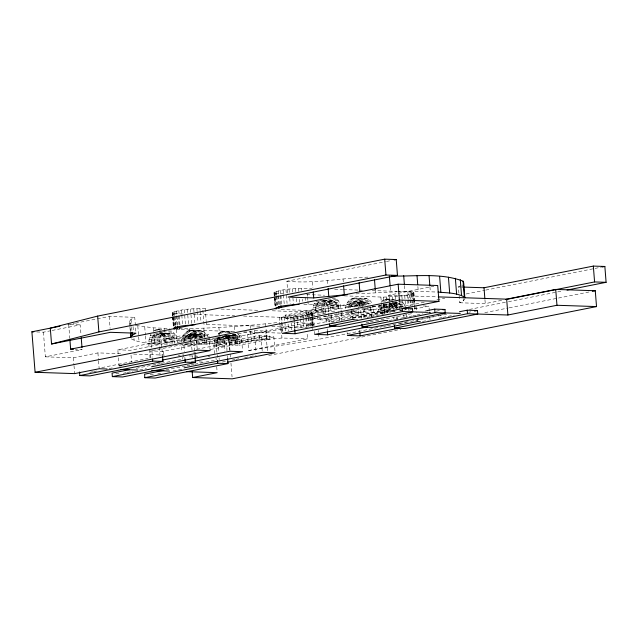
<?xml version="1.0" encoding="UTF-8"?>
<svg xmlns="http://www.w3.org/2000/svg" width="638" height="638" viewBox="0 0 638 638"><rect width="100%" height="100%" fill="white"/><g stroke="black" fill="none" stroke-linecap="round" stroke-linejoin="round"><path stroke-width="0.48" stroke-dasharray="3.19 2.39" d="M294.692 318.992L285.385 318.681L285.106 315.156L312.939 309.637L313.505 305.45L314.989 301.726M318.506 301.87L315.818 306.615L315.706 312.668L325.946 313.003C322.15 300.171 339.607 295.721 338.595 310.698M323.474 300.41L326.273 300.506L324.383 303.84L323.179 309.98L295.346 315.499L285.106 315.156M317.612 316.233L317.891 319.758L328.131 320.101L358.452 314.087L358.277 309.526M389.403 305.993L388.199 312.134L360.366 317.652L350.126 317.317L377.959 311.791L379.163 305.658L389.403 305.993L391.293 302.667M381.915 306.081L402.339 306.655C400.927 302.683 395.265 301.567 392.904 305.299L382.664 304.956L380.838 308.768L380.487 313.33L384.212 313.457M149.994 358.054C150.018 350.19 146.772 341.338 151.047 333.993M164.205 333.235L166.327 338.714L194.159 333.195L204.399 333.53L204.678 337.055L174.357 343.069C175.386 337.973 170.067 330.285 164.787 334.623L154.548 334.288C150.903 337.55 151.023 342.941 151.645 347.391M159.556 332.725L162.355 332.821C159.356 336.545 158.687 341.561 159.277 346.179M161.885 347.726C161.262 343.284 161.135 337.885 164.787 334.623M181.423 342.207C181.742 337.598 183.967 332.398 188.617 330.763C195.061 330.604 204.846 328.602 207.876 336.29L194.119 335.803C190.06 331.274 184.015 336.641 183.967 341.489M195.013 356.634L194.207 341.824M214.496 353.635L213.866 343.986L215.181 337.901M224.743 335.516C228.133 337.199 229.305 341.362 229.138 344.887L239.378 345.23C240.765 339.512 233.739 331.68 228.93 337.677L218.69 337.342C214.24 343.084 217.422 350.916 217.287 357.376M227.375 334.974C223.675 339.488 223.794 345.692 224.52 351.155M226.984 350.86L226.713 342.901L228.93 337.677M345.613 308.593C345.748 296.63 361.419 293.974 362.878 306.91M360.127 306.551C358.747 299.31 348.858 300.825 348.332 307.691L352.981 307.843M361.602 303.122L371.842 303.465C368.62 294.756 356.889 298.704 356.259 306.87L346.019 306.527M358.572 308.034C359.05 302.978 366.053 299.262 369.139 304.422L358.899 304.087M392.904 305.299L391.078 309.111L380.838 308.768M201.807 330.931C196.935 330.165 193.338 334.838 192.237 339.081L181.997 338.738M194.119 335.803L194.917 336.8L205.157 337.143C202.724 332.581 196.209 334.424 195.013 338.953L184.773 338.619M129.865 326.249L129.474 321.297L131.029 319.367L134.746 317.317L135.91 332.175M460.668 285.688L458.435 286.917L459.687 302.763L463.395 300.713L464.95 298.791M172.483 315.666L172.244 312.692C183.01 308.242 195.619 308.768 207.214 308.617M274.18 295.498L273.949 292.523C285.672 287.826 299.318 288.472 311.878 288.543M243.572 316.065L279.197 317.253C290.13 316.871 302.061 317.429 312.189 313.106L308.314 312.014L271.541 310.754M400.329 296.088L409.532 294.652L413.887 292.938L410.019 291.845L397.984 291.399M414.429 299.868L415.131 308.784L413.95 309.605M381.053 302.324C383.183 299.31 387.617 297.906 390.775 300.203M231.913 331.888L221.131 331.84L217.135 334.639L218.994 334.703M153.335 331.234L156.111 329.686L162.235 329.575M67.676 324.702L74.431 323.362M75.396 323.171L109.17 316.472L134.746 317.317M287.826 293.113L286.893 281.222L385.48 261.676M386.461 261.476L390.36 260.703M36.701 331.951L43.416 332.175L51.168 330.644M52.133 330.452L80.221 324.878L80.994 334.743M43.416 332.175L45.362 356.833L82.158 349.536L75.444 349.313M45.362 356.833L73.394 357.759L97.925 352.894L121.722 353.683M389.188 302.173L388.646 295.242L433.864 286.271M118.142 353.803L117.831 349.839L196.041 334.328L197.294 350.174M281.055 317.469L351.107 303.576L363.907 303.999L293.855 317.891L281.055 317.469L282.307 333.315M166.327 338.714L176.566 339.057L204.399 333.53M169.963 333.698L159.723 333.363C163.113 335.038 164.285 339.201 164.118 342.726L194.438 336.712L204.678 337.055M285.385 318.681L315.706 312.668M210.093 350.597L208.841 334.751L130.631 350.262L117.831 349.839M325.946 313.003L295.625 319.016L295.346 315.499M152.299 350.525L228.556 335.405L229.728 350.262M314.111 325.476L313.569 318.545L383.621 304.653L396.421 305.076L396.732 309.039M267.37 350.756L265.815 331.034L254.299 330.651L217.494 337.949L218.579 351.761M204.423 339.974L209.073 340.134L236.913 334.615L237.192 338.132L206.864 344.145L196.624 343.81L196.448 340.756M324.128 316.456L327.852 316.576L355.693 311.057M196.624 343.81L226.953 337.797L237.192 338.132M317.891 319.758L348.212 313.744L358.452 314.087M150.887 357.846L150.345 350.916L163.145 351.339L306.288 323.011L292.515 322.549M313.569 318.545L326.369 318.968L396.421 305.076M424.23 302.284L317.804 323.394L247.416 334.687L248.661 350.533L319.056 339.241L382.513 326.656M436.918 299.772L444.734 298.217M466.211 293.959L484.76 290.282M485.741 290.091L594.114 268.598M595.087 268.399L600.948 267.242M229.233 335.389L231.347 340.867L259.18 335.349L269.419 335.692L269.699 339.209L239.378 345.23M101.753 367.616L148.064 358.436M331.25 315.427L331.768 321.999L389.659 310.523M196.544 349.281L261.07 336.481L273.869 336.904L275.034 351.769M352.894 318.274L388.893 311.137M231.347 340.867L241.587 341.21L269.419 335.692M89.798 372.361L92.693 371.787M93.658 371.595L96.553 371.021M109.098 368.533L112.958 367.767M354.545 319.853L359.369 318.896M367.089 317.365L369.984 316.791M370.949 316.6L386.389 313.537M399.898 310.858L402.793 310.283M403.758 310.092L406.653 309.518M229.138 344.887L259.459 338.874L269.699 339.209M210.317 349.512L273.869 336.904M408.503 310.204L413.368 309.239M414.341 309.047L428.935 306.152L429.318 311.105M136.189 368.309L156.454 364.298M157.419 364.107L160.313 363.532M161.278 363.341L181.543 359.322M366.204 322.7L369.099 322.126M370.064 321.935L412.523 313.513M425.06 311.025L426.989 310.642M123.278 373.246L126.172 372.672M127.137 372.48L132.927 371.332M139.682 369.992L146.429 368.652M388.989 320.547L399.603 318.442M400.568 318.25L403.463 317.676M404.428 317.485L408.288 316.719M409.253 316.528L412.148 315.954M413.113 315.762L416.008 315.188M416.973 314.997L422.763 313.848M428.545 312.7L430.475 312.317M436.264 311.169L441.089 310.22M191.408 361.674L194.231 361.116M248.661 350.533L307.532 338.858L307.069 332.916M459.687 302.763L485.255 303.616L502.824 300.131M383.494 326.465L386.421 325.882M387.402 325.683L403.017 322.589M403.998 322.397L408.878 321.424M415.713 320.069L418.64 319.494M419.621 319.295L439.143 315.427M440.124 315.228L443.051 314.654M469.409 309.422L507.489 301.87M508.462 301.678L562.166 291.024M165.808 369.968L186.073 365.949M187.038 365.757L189.933 365.183M190.898 364.992L193.792 364.418M194.757 364.226L215.014 360.207M399.683 323.586L446.959 314.207M157.714 373.94L160.609 373.366M173.153 370.877L182.803 368.963M422.468 321.432L428.257 320.284M438.864 318.187L441.759 317.612M442.724 317.421L454.304 315.124M468.778 312.253L470.708 311.87M222.343 362.033L226.211 361.26M232.025 360.111L234.928 359.537M235.9 359.338L238.803 358.763M244.617 357.615L256.237 355.31M268.734 355.494L400.72 329.32M484.8 312.644L508.263 307.994M509.236 307.803L589.408 291.901M286.893 281.222C314.207 283.998 341.186 277.993 368.437 277.115M179.015 328.602C212.685 328.522 246.332 326.122 279.779 322.27M184.071 344.424L205.077 344.002L235.701 342.367L281.964 338.012L307.532 338.858M344.281 295.865L383.398 297.125L398.798 296.263M356.06 293.871L397.291 291.749M398.248 291.726L418.273 291.47L437.022 292.029M303.816 304.214L363.604 306.073M348.5 311.815L387.449 312.939L386.588 302.037M259.921 326.17L203.977 324.359L202.732 308.513M136.173 325.516L153.575 327.868L169.668 328.498M131.348 338.906C143.167 344.735 157.155 343.396 169.987 344.329M458.435 286.917L462.375 287.044M334.647 289.301L342.558 289.564M343.555 289.596L358.397 290.091M359.385 290.123L362.352 290.218M372.249 290.545L396.995 291.367M388.646 295.242L397.57 295.538M398.559 295.569L437.237 296.853M283.91 293.863L276.11 293.44L273.949 292.523M306.671 294.62L324.487 295.211M353.954 297.97L365.678 298.345M386.469 299.047L397.251 299.389M352.487 298.289L367.121 298.736M384.993 299.374L395.911 299.685M332.27 298.257L335.987 298.385C340.293 301.439 341.035 307.133 341.194 312.006M351.067 298.959L368.501 299.461M383.582 300.035L393.821 300.378M327.948 299.126L337.263 299.437M359.529 300.179L369.769 300.514M398.559 301.471L402.283 301.591L404.356 304.541L405.632 308.329M349.744 299.956L359.984 300.291M382.25 301.032L387.84 301.216M338.387 300.785L328.147 300.442L330.364 305.833L330.955 311.671M360.653 301.519L370.893 301.862M403.407 302.938L393.168 302.595L395.393 307.987L398.184 308.082M348.539 301.248L358.779 301.583M323.41 300.506L332.861 300.809M354.066 301.519L365.375 301.886M393.088 302.811L397.881 302.962M333.905 301.088L320.491 300.673L319.471 301.152L329.71 301.495M353.005 301.75L366.419 302.165M392.027 303.042L398.925 303.241M322.621 300.466L324.662 301.272L334.902 301.614M357.176 302.348L367.408 302.691M388.686 302.898L389.682 303.433L399.922 303.768M351.977 302.229L362.217 302.571M389.14 303.465L394.731 303.648M329.096 302.045L339.336 302.38M394.117 304.198L404.356 304.541M315.922 301.758L335.819 302.372M347.503 302.803L368.325 303.449M385.392 304.087L400.839 304.533M423.026 305.961L428.935 306.152M324.662 301.272L326.393 303.002L336.633 303.345M389.682 303.433L391.413 305.163L401.653 305.498M317.644 302.803L327.884 303.146M350.15 303.879L360.39 304.222M329.846 303.855L340.086 304.198M362.352 304.932L367.943 305.124M394.866 306.017L405.106 306.352M314.143 303.497L324.383 303.84M346.657 304.581L356.897 304.916M316.895 303.927L337.319 304.501M349.401 305.004L366.1 305.458M372.512 306.368L402.203 307.349M326.393 303.002L327.613 305.474L337.853 305.809M391.413 305.163L392.641 307.628L399.157 307.843M316.281 305.211L326.52 305.546M348.787 306.288L359.027 306.623M381.301 307.364L391.541 307.707M330.364 305.833L340.604 306.168M369.394 307.125L373.118 307.253L373.924 315.906M313.505 305.45L323.745 305.785M378.533 307.604L388.773 307.947M327.613 305.474L327.996 306.894L338.236 307.237M365.159 308.13L370.75 308.314L371.491 316.663M315.818 306.615L326.058 306.958M330.659 307.915L340.899 308.25M373.405 309.334L363.166 308.991L363.835 317.445M313.099 307.516L323.338 307.851M378.127 309.669L388.367 310.012M327.996 306.894L328.203 308.401L338.443 308.736M370.957 309.821L360.717 309.478L361.411 318.282M399.739 310.77L401.605 310.834M315.523 308.106L325.763 308.441M380.551 310.259L390.791 310.602M428.569 312.373L430.546 312.437M312.939 309.637L325.651 309.98M352.894 310.961L358.157 311.057M377.959 311.791L390.671 312.134M334.639 311.352L279.061 309.47M315.467 311.177L325.707 311.511M358.221 312.588L347.981 312.253L348.212 313.744M221.067 309.079L258.677 310.323M183.202 314.063L174.413 313.609L172.244 312.692M193.099 314.398L234.664 315.77M331.768 321.999L334.559 322.094M271.804 326.568L307.428 327.749M70.619 324.559L80.221 324.878M175.657 329.455L234.92 331.593M243.828 331.888L280.449 333.1L279.667 323.195M156.111 329.686L161.693 329.87M188.617 330.763L198.857 331.098M221.131 331.84L231.371 332.183M190.092 330.5L203.251 331.377M230.174 332.27L222.606 331.577M154.675 330.293L157.474 330.388M187.189 331.369L197.429 331.712M219.703 332.454L226.219 332.669M168.376 330.955L172.101 331.082L173.353 332.183L175.362 335.213L176.566 339.057M193.011 331.034L194.375 331.824L204.615 332.159M185.841 332.31L196.081 332.653M218.356 333.395L222.08 333.514M163.113 331.848L173.353 332.183M194.375 331.824L195.619 332.924L205.859 333.259M232.782 334.152L238.373 334.344L240.39 337.374L241.587 341.21M232.256 334.456L236.913 334.615M184.621 333.562L194.861 333.897M159.476 333.036L167.858 333.315M190.124 334.049L200.364 334.392M228.221 335.317L232.878 335.468M159.612 333.068L174.445 333.578M191.193 334.121L208.841 334.751M228.364 335.349L241.355 335.827L242.448 349.696M159.348 333.259L166.789 333.507M189.063 334.24L199.303 334.583M228.093 335.54L231.817 335.66M192.237 334.44L202.477 334.775M228.468 335.636L234.983 335.859M155.52 333.602L165.76 333.945M188.035 334.687L198.274 335.022M224.265 335.883L230.781 336.098M160.704 333.929L170.944 334.264M193.218 335.006L203.458 335.341M225.732 336.082L235.972 336.425M155.696 334.152L161.286 334.336M183.553 335.078L193.792 335.413M224.44 336.433L226.307 336.489M187.062 335.365L197.302 335.7M222.367 336.537L229.816 336.784M161.605 334.719L175.362 335.213M226.634 336.88L240.39 337.374M153.67 335.181L163.91 335.524M186.176 336.266L196.416 336.601M162.403 335.724L172.643 336.066M227.423 337.885L237.663 338.22M150.161 335.74L160.401 336.082M182.675 336.816L192.915 337.159M216.115 337.925L229.018 338.331L230.182 353.149M152.897 336.282L163.137 336.617M185.411 337.358L195.651 337.693M217.917 338.435L228.157 338.778M165.84 336.72L176.08 337.055M203.004 337.949L198.346 337.797L195.619 332.924M230.86 338.874L241.1 339.217M163.065 336.912L173.305 337.247M200.228 338.14L195.579 337.988L194.917 336.8M228.085 339.065L238.325 339.408M152.259 337.542L162.499 337.877M217.279 339.695L227.519 340.038M149.491 337.661L159.731 338.004M214.512 339.823L224.751 340.158M163.583 338.236L173.823 338.579M228.603 340.397L238.843 340.732M151.772 338.93L162.012 339.264M184.286 340.006L190.802 340.221M216.8 341.083L227.04 341.426M163.934 339.679L174.174 340.022M200.165 340.883L206.688 341.099L206.864 344.145M228.954 341.832L239.194 342.175M149.045 339.711L159.285 340.054M181.559 340.788L186.208 340.947M214.065 341.872L224.305 342.207M151.453 340.405L161.693 340.748M216.473 342.566L226.713 342.901M164.11 341.186L174.349 341.529M196.624 342.271L206.864 342.606M229.138 343.348L239.378 343.691M148.845 341.832L161.55 342.279M187.867 343.124L194.056 343.356M213.866 343.986L226.57 344.432M164.118 342.726L173.424 343.037M151.342 343.475L161.581 343.818M194.088 344.895L183.848 344.552L184.39 351.402M216.362 345.629L226.602 345.971M148.885 343.962L159.125 344.305M192.006 350.079L191.639 345.381L181.399 345.038L181.918 351.618M213.905 346.115L224.145 346.458M193.681 352.351L195.651 352.415M133.629 354.082L164.373 355.103M178.249 355.557L180.235 355.629M189.159 355.924L198.083 356.219M208.004 356.546L209.99 356.61M199.136 361.929L204.934 362.129M115.797 373.222L120.446 373.374M150.169 374.362L154.819 374.514M157.578 329.423L161.861 330.739M414.206 308.122L415.131 308.784M129.474 321.297L130.104 323.059L132.903 324.622M237.121 333.235L238.373 334.344M392.641 307.628L393.016 309.055M372.767 305.937L373.118 307.253M370.367 306.886L370.75 308.314M208.754 338.802L209.073 340.134M206.329 339.655L206.688 341.099M484.944 299.653L485.255 303.616M462.151 284.867L462.383 287.834M463.236 298.736L463.395 300.713M429.932 286.741L430.315 291.694M429.789 317.054L430.179 322.007M417.882 286.518L418.273 291.47M416.207 306.719L416.678 312.668M417.22 319.598L417.38 321.584M413.887 292.938L414.357 298.879M413.687 292.579L414.62 304.47M414.7 305.458L414.931 308.433M413.552 293.336L414.413 304.23M412.953 292.276L413.895 304.159M412.698 293.759L413.089 298.712M413.169 299.7L413.56 304.653M411.725 292.029L412.268 298.959M412.347 299.948L412.81 305.897M411.35 294.198L412.204 305.1M410.019 291.845L410.561 298.775M410.641 299.772L411.103 305.714M409.532 294.652L409.843 298.616M409.923 299.605L410.394 305.546M407.881 291.733L408.432 298.664M408.503 299.653L409.054 306.591M407.307 295.091L408.161 305.985M408.24 306.982L408.48 309.948M404.476 285.601L404.947 291.55M404.723 295.514L405.896 310.371M406.215 314.167L406.438 316.982M403.774 314.805L404.006 317.748M401.86 295.904L402.099 298.879M402.179 299.868L402.722 306.806M399.189 301.216L399.97 311.121M397.354 316.966L397.665 320.93M395.608 296.558L395.847 299.533M395.919 300.522L396.549 308.449M396.198 316.647L396.421 319.463M392.394 296.806L392.625 299.772M392.705 300.769L393.407 309.685M393.766 317.405L393.917 319.359M390.209 286.98L390.6 291.933M389.228 296.981L390.241 309.861M389.268 303.17L389.89 311.089M386.205 297.085L386.516 301.048M383.398 297.125L383.789 302.077M383.869 303.066L384.65 312.971M383.621 304.653L384.403 314.558M380.902 297.085L381.293 302.037M381.364 303.026L382.146 312.931M375.359 290.625L375.511 292.603M364.298 308.951L365.159 319.845M359.657 329.958L359.816 331.935M351.107 303.576L351.658 310.507M351.729 311.496L352.359 319.423M343.053 278.942L343.284 281.908M347.096 332.502L347.247 334.479M341.266 312.947L341.856 320.459M338.674 311.671L339.368 320.475M327.525 280.401L327.916 285.353M328.203 308.401L328.514 312.309M328.586 313.29L329.36 323.075M327.852 316.576L328.131 320.101M326.369 318.968L326.68 322.932M327.15 328.873L327.302 330.859M318.354 330.325L318.506 332.31M318.585 333.299L319.056 339.241M312.461 282.076L312.931 288.017M314.582 331.425L314.813 334.392M312.189 313.106L313.202 325.986M311.982 312.748L312.221 315.722M312.293 316.711L313.075 326.616M311.854 313.505L312.014 315.483M312.086 316.472L312.867 326.377M311.256 312.445L311.488 315.419M311.799 319.375L312.349 326.313M311.001 313.928L311.161 315.906M311.232 316.903L311.934 325.819M312.014 326.808L312.253 329.774M310.02 312.197L310.331 316.161M310.411 317.15L311.113 326.066M309.653 314.375L309.805 316.352M309.885 317.341L310.586 326.257M307.404 294.325L307.556 296.303M307.636 297.3L307.867 300.267M307.947 301.256L308.178 304.23M308.314 312.014L309.406 325.882M307.835 314.821L307.987 316.799M308.066 317.788L308.768 326.704M305.131 297.26L305.442 301.216M306.184 311.902L307.349 326.76M305.61 315.26L305.761 317.245M305.841 318.234L306.543 327.15M301.63 288.376L301.79 290.354M302.492 299.27L302.643 301.256M303.026 315.682L303.186 317.668M303.257 318.657L303.959 327.573M298.608 288.48L298.839 291.454M299.461 299.381L299.7 302.348M300.163 316.081L300.323 318.059M300.394 319.048L301.096 327.964M295.442 288.663L295.673 291.63M296.223 298.568L296.614 303.521M297.101 316.432L298.034 328.315M292.22 288.902L292.531 292.866M292.922 297.818L293.392 303.76M293.911 316.727L294.142 319.702M294.222 320.691L294.923 329.607M293.855 317.891L294.796 329.774M289.038 289.205L289.349 293.169M289.74 298.121L290.202 304.063M290.689 316.974L291.702 329.854M285.968 289.556L287.06 303.425M287.523 317.15L287.762 320.124M288.073 324.088L288.615 331.018M283.105 289.947L283.416 293.911M283.495 294.9L284.277 304.804M284.5 317.253L284.811 321.217M284.891 322.214L285.593 331.122M280.529 290.37L280.84 294.333M280.919 295.322L281.621 304.238M280.106 295.713L280.808 304.629M281.701 317.293L282.873 332.151M278.296 290.816L278.607 294.772M278.686 295.769L279.468 305.674M280.872 324.144L281.964 338.012M277.977 295.601L278.75 305.506M279.197 317.253L279.588 322.206M276.485 291.263L276.796 295.227M276.876 296.215L277.578 305.131M276.11 293.44L276.27 295.418M276.342 296.407L277.044 305.323M275.13 291.702L275.441 295.665M275.52 296.654L276.302 306.567M274.874 293.185L275.887 306.065M274.276 292.132L275.369 306.001M274.149 292.882L275.161 305.761M274.26 296.487L275.114 307.388M265.655 323.833L266.899 339.687M261.07 336.481L262.234 351.339M259.18 335.349L259.459 338.874M254.299 330.651L256.005 352.351M250.128 325.3L250.519 330.253M250.598 331.242L251.38 341.147M234.449 326.52L234.76 330.484M235.071 334.44L235.701 342.367M230.262 354.138L230.493 357.105M230.956 363.03L232.049 376.859M226.809 336.035L226.953 337.797M227.367 355.757L227.527 357.711M218.914 327.477L219.616 336.393M219.695 337.382L220.166 343.324M219.049 357.679L219.201 359.649M216.019 357.798L216.17 359.784M216.721 366.714L217.103 371.667M205.237 308.553L206.17 320.435M206.249 321.432L206.481 324.399M203.833 328.155L204.686 339.049M204.766 340.038L205.077 344.002M199.933 308.545L200.085 310.523M200.165 311.519L201.026 322.413M196.903 308.648L197.062 310.634M197.142 311.623L197.995 322.517M193.745 308.832L194.829 322.7M194.159 333.195L194.438 336.712M195.81 354.401L195.962 356.379M190.523 309.071L191.695 323.929M192.453 355.709L192.596 357.591M189.486 328.538L190.579 342.407M187.333 309.374L188.505 324.232M184.27 309.725L185.443 324.582M181.407 310.116L181.718 314.079M181.798 315.068L182.58 324.973M184.853 357.272L185.004 359.226M183.01 353.978L183.401 358.931M178.823 310.539L179.996 325.396M182.356 357.248L182.508 359.13M178.409 315.882L179.182 325.787M179.262 326.784L179.501 329.75M176.598 310.985L177.771 325.843M176.271 315.77L177.053 325.675M174.78 311.432L175.091 315.395M175.171 316.384L175.952 326.289M176.24 329.607L177.252 342.486M174.413 313.609L174.565 315.587M174.645 316.576L175.426 326.481M173.432 311.87L174.525 325.739M173.177 313.354L173.329 315.339M173.408 316.328L174.19 326.233M172.579 312.301L173.672 326.17M172.451 313.051L172.683 316.025M172.762 317.014L173.464 325.93M172.563 316.655L173.337 326.56M164.11 328.395L165.354 344.241M163.145 351.339L163.456 355.302M161.964 348.707L162.507 355.557M159.348 347.12L160.09 356.514M153.575 327.868L154.819 343.715M151.956 351.299L152.418 357.168M144.746 327.055L145.376 334.974M145.448 335.971L145.998 342.901M137.816 325.962L138.598 335.867M138.669 336.864L139.06 341.816M133.055 326.608L133.446 331.561M133.988 338.491L134.147 340.477M131.029 319.367L131.58 326.305M131.659 327.294L132.05 332.246M130.104 323.059L130.806 331.975M129.945 327.238L130.335 332.191M131.021 355.214L131.564 362.153M118.453 357.759L119.083 365.686M109.17 316.472L110.111 328.355M97.925 352.894L98.467 359.832M98.547 360.821L99.169 368.748M73.394 357.759L73.936 364.697M74.016 365.686L74.638 373.613M68.697 324.495L69.789 338.307M191.591 343.252L191.639 345.381"/><path stroke-width="0.96" d="M347.239 294.557L313.713 297.922L288.145 297.077L397.466 275.393L396.222 259.546L384.698 259.164L97.654 316.089L50.298 328.147L51.55 343.994L110.422 332.318L135.99 333.172L132.281 335.221L130.726 337.143L130.415 333.18M51.55 343.994L98.898 331.935L385.942 275.01L397.466 275.393M107.104 369.011L99.169 368.748L74.638 373.613L35.09 372.297L31.9 331.8L59.988 326.225M394.268 259.929L396.222 259.546M69.861 339.288L70.643 349.153L398.16 284.197L437.708 285.513L438.96 301.359L389.89 311.089L394.85 311.256M35.09 372.297L399.404 300.051L438.96 301.359M463.355 287.076L484.011 287.762L593.332 266.086L604.856 266.461L606.1 282.315L567.046 290.059M601.921 267.043L604.856 266.461M79.559 372.018L79.838 375.543L152.721 361.084L162.961 361.427L162.578 356.53M329.431 324.056L329.591 326.01L402.474 311.551L427.572 312.341M162.188 360.103L210.093 350.597L197.294 350.174L119.083 365.686L121.045 365.749M354.329 319.486L352.359 319.423L282.307 333.315L295.107 333.738L335.971 325.635M162.961 361.427L90.078 375.878L79.838 375.543M129.442 369.649L112.073 373.094L112.352 376.619L122.592 376.962L195.475 362.504L195.092 357.615M426.989 310.642L434.709 309.111L444.949 309.454L445.228 312.971L372.337 327.43L362.097 327.087L361.866 324.152M151.589 366.762L229.8 351.251L242.599 351.682L194.694 361.18M443.019 309.837L444.949 309.454M112.352 376.619L185.235 362.161L195.475 362.504M362.097 327.087L434.988 312.636L445.228 312.971M438.226 296.885L506.66 299.158L555.722 289.429L595.27 290.737L596.522 306.583L232.2 378.836L192.652 377.529L192.182 371.579M387.824 320.603L384.866 320.499L314.813 334.392L327.613 334.822L367.504 326.911M505.751 299.549L594.584 281.932L606.1 282.315M163.878 370.351L144.579 374.179L144.858 377.696L155.098 378.039L227.989 363.58L227.599 358.692M459.504 311.719L467.223 310.188L477.463 310.531L477.742 314.048L404.851 328.506L394.611 328.163L394.38 325.228M184.103 367.847L262.314 352.336L275.114 352.758L227.208 362.256M474.568 311.105L477.463 310.531M144.858 377.696L217.749 363.245L227.989 363.58M394.611 328.163L467.502 313.713L507.904 315.005L556.966 305.275L596.522 306.583M420.33 321.68L417.38 321.584L347.327 335.476L360.127 335.899L399.045 328.179M592.343 291.319L595.27 290.737M192.652 377.529L217.183 372.664L186.44 371.643M194.989 324.678C187.891 325.643 179.892 325.149 173.496 328.546L173.696 328.897M299.062 304.374C291.175 305.291 282.363 304.773 275.193 308.377L276.126 309.039M391.261 276.031C414.987 276.613 440.499 272.578 463.076 281.175L463.706 282.937L464.871 297.802M403.128 308.066L412.443 308.369L412.714 311.894L339.831 326.353L329.591 326.01M445.428 312.931L460.301 313.425M31.9 331.8L33.822 331.864M70.643 349.153L73.522 349.249M120.989 369.474L137.848 370.032M151.732 370.487L169.58 371.085M437.979 292.076C446.791 292.97 456.409 292.563 464.328 297.029L463.076 281.175M593.332 266.086L594.584 281.932M555.722 289.429L556.966 305.275M506.66 299.158L507.904 315.005M484.011 287.762L484.864 298.664M467.223 310.188L467.502 313.713M460.277 279.611L461.529 295.458M455.365 278.272L456.617 294.118M448.434 277.179L449.678 293.033M439.606 276.366L440.858 292.22M434.709 309.111L434.988 312.636M429.071 275.847L429.853 285.752M417.021 275.616L417.723 284.532M403.695 275.696L404.396 284.612M402.267 308.912L402.474 311.551M398.16 284.197L399.404 300.051M389.347 276.079L390.129 285.983M384.698 259.164L385.942 275.01M374.498 279.731L375.28 289.636M359.122 282.666L359.824 291.582M359.896 332.924L360.127 335.899M343.595 285.872L344.297 294.788M328.147 288.328L328.777 296.247M327.382 331.848L327.613 334.822M313.242 291.981L313.713 297.922M294.796 329.774L295.107 333.738M280.887 305.618L281.039 307.604M278.83 306.495L278.989 308.481M217.518 360.31L217.749 363.245M185.004 359.226L185.235 362.161M177.133 326.664L177.284 328.65M175.426 326.481L175.578 328.466M174.27 327.222L174.421 329.208M152.57 359.13L152.721 361.084M132.05 332.246L132.281 335.221M130.886 332.964L131.117 335.939M97.654 316.089L98.898 331.935M81.225 337.701L82.007 347.558"/></g></svg>
